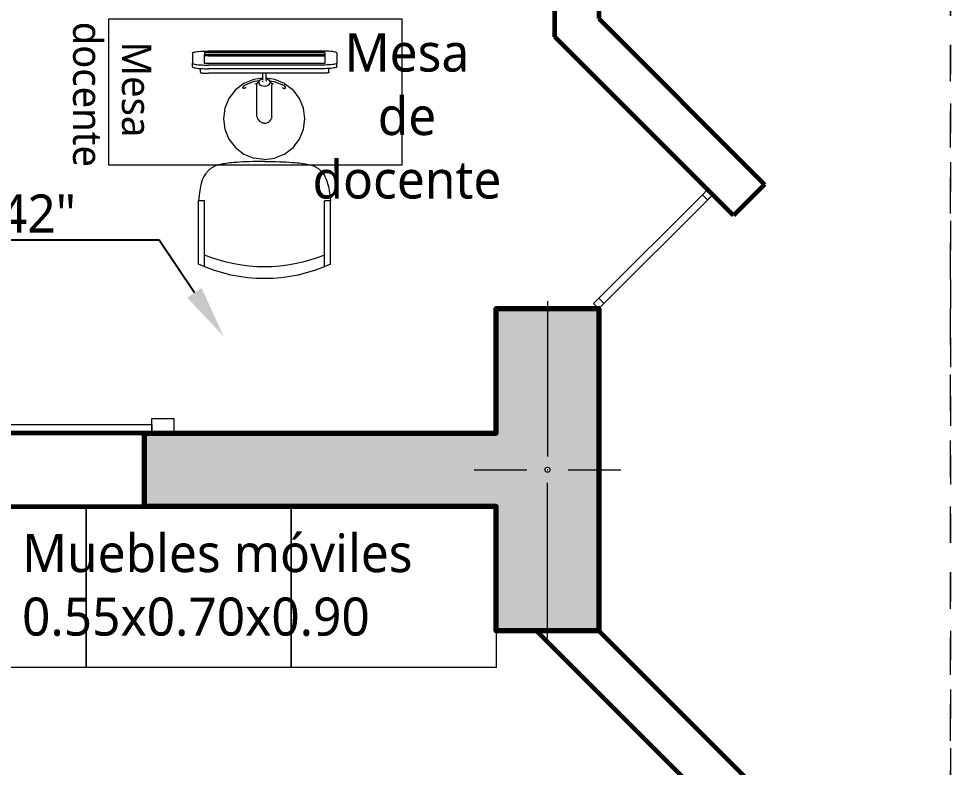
# Model space of a CAD drawing. Header units: millimetres. Extents: x 1 to 121, y 0 to 90.
# Drawn here: x 102.294 to 105.474, y 54.747 to 57.303 of the extents above; entities that cross this region are included whole.
import ezdxf
from ezdxf import colors
from ezdxf.entities.mleader import LeaderData, LeaderLine
from ezdxf.math import Vec2, Vec3

# ---------------------------------------------------------------- set-up
doc = ezdxf.new("R2010")
doc.units = ezdxf.units.MM
doc.linetypes.add('DASHED2', pattern=[0.375, 0.25, -0.125])
doc.linetypes.add('HIDDEN2', pattern=[0.1875, 0.125, -0.0625])
for name, color, linetype, lineweight in [('COLUMNAS 50', 32, 'Continuous', 70), ('Equipamiento SR', 23, 'Continuous', 0), ('Letras El', 9, 'Continuous', 5), ('letras sr', 7, 'Continuous', 5), ('MOBILIARIO_Pen_No__1', 7, 'Continuous', 13), ('Muros el', 144, 'Continuous', 60), ('proyecciones', 1, 'DASHED2', 5), ('Structural - Bearing_Pen_No__20', 1, 'Continuous', 0), ('Vanos', 140, 'Continuous', 5)]:
    doc.layers.add(name, color=color, linetype=linetype, lineweight=lineweight)
doc.styles.add('Generales', font='trebuc.ttf', dxfattribs={"height": 0.1})

# ---------------------------------------------------------------- blocks, each defined once
blk = doc.blocks.new('Picture 18')
at = {"layer": 'Equipamiento SR', "linetype": 'Continuous'}
for p, q in [((4.125, 0), (0.075, 0)), ((4.125, -0.03), (4.125, 0)), ((4.2, 0), (4.125, 0)), ((4.125, 0), (4.125, -0.05)), ((4.2, -0.05), (4.2, 0)), ((0.075, -0.03), (4.125, -0.03)), ((4.125, -0.05), (4.2, -0.05))]:
    blk.add_line(p, q, dxfattribs=at)
blk = doc.blocks.new('Columna tipo T')
at = {"true_color": 0x939598}
h = blk.add_hatch(color=252, dxfattribs=at)
h.dxf.hatch_style = 1
h.paths.add_polyline_path([(-221.2597, 44.724), (-220.8347, 44.724), (-220.8347, 45.074), (-221.9347, 45.074), (-221.9347, 44.724), (-221.5097, 44.724), (-221.5097, 43.524), (-221.2597, 43.524)])
h.paths.add_polyline_path([(-221.3934, 44.899, -1), (-221.3759, 44.899, -1)], flags=16)
at = {"layer": 'COLUMNAS 50', "linetype": 'Continuous'}
blk.add_lwpolyline([(-221.2597, 43.524), (-221.5097, 43.524), (-221.5097, 44.724), (-221.9347, 44.724), (-221.9347, 45.074), (-220.8347, 45.074), (-220.8347, 44.724), (-221.2597, 44.724)], close=True, dxfattribs=at)
at = {"layer": 'Structural - Bearing_Pen_No__20', "linetype": 'Continuous'}
for p, q in [((-221.3847, 44.969), (-221.3847, 45.149)), ((-221.9597, 44.899), (-221.4297, 44.899)), ((-220.8097, 44.899), (-221.3397, 44.899)), ((-221.3847, 44.649), (-221.3847, 44.829))]:
    blk.add_line(p, q, dxfattribs=at)
blk.add_circle((-221.3847, 44.899), 0.00871, dxfattribs=at)
blk.add_point((-221.3847, 44.899), dxfattribs=at)
blk = doc.blocks.new('A$C0C667B88')
at = {"layer": 'Equipamiento SR'}
for p, q in [((0.0491, 0.7653), (0.1591, 0.7653)), ((0.135, 0.7655), (0.265, 0.7655)), ((0.16, 0.7655), (0.265, 0.7655)), ((0.265, 0.7655), (0.265, 0.7453)), ((0.0404, 0.7453), (0.265, 0.7453)), ((0.0404, 0.3353), (0.265, 0.3353)), ((0.265, 0.3353), (0.265, 0.3155)), ((0.0491, 0.3153), (0.1591, 0.3153)), ((0.135, 0.3155), (0.265, 0.3155)), ((0.16, 0.3155), (0.265, 0.3155))]:
    blk.add_line(p, q, dxfattribs=at)
for points in [[(0.4, 0.5403), (0.3999, 0.5534), (0.3997, 0.5663), (0.3994, 0.579), (0.399, 0.5913), (0.3985, 0.6032), (0.398, 0.6144), (0.3974, 0.6249), (0.3967, 0.6346), (0.396, 0.6433), (0.3953, 0.6512), (0.3946, 0.6584), (0.3938, 0.6648), (0.393, 0.6706), (0.3922, 0.6759), (0.3914, 0.6808), (0.3905, 0.6853), (0.3896, 0.6895), (0.3887, 0.6935), (0.3877, 0.6973), (0.3867, 0.7008), (0.3857, 0.7041), (0.3845, 0.7073), (0.3834, 0.7102), (0.3821, 0.713), (0.3808, 0.7156), (0.3794, 0.718), (0.378, 0.7203), (0.3765, 0.7226), (0.3749, 0.7247), (0.3732, 0.7268), (0.3715, 0.7288), (0.3697, 0.7307), (0.3678, 0.7327), (0.3658, 0.7346), (0.3637, 0.7366), (0.3613, 0.7385), (0.3587, 0.7405), (0.3557, 0.7426), (0.3524, 0.7447), (0.3486, 0.7468), (0.3444, 0.749), (0.3392, 0.7513), (0.3326, 0.7536), (0.3244, 0.7559), (0.3139, 0.7583), (0.3008, 0.7607), (0.2846, 0.7631), (0.265, 0.7655)], [(0.4, 0.5403), (0.3999, 0.5272), (0.3997, 0.5142), (0.3994, 0.5015), (0.399, 0.4892), (0.3985, 0.4774), (0.398, 0.4661), (0.3974, 0.4556), (0.3967, 0.446), (0.396, 0.4372), (0.3953, 0.4293), (0.3946, 0.4222), (0.3938, 0.4158), (0.393, 0.4099), (0.3922, 0.4046), (0.3914, 0.3998), (0.3905, 0.3952), (0.3896, 0.391), (0.3887, 0.387), (0.3877, 0.3832), (0.3867, 0.3797), (0.3857, 0.3764), (0.3845, 0.3733), (0.3834, 0.3703), (0.3821, 0.3676), (0.3808, 0.365), (0.3794, 0.3625), (0.378, 0.3602), (0.3765, 0.358), (0.3749, 0.3558), (0.3732, 0.3538), (0.3715, 0.3518), (0.3697, 0.3498), (0.3678, 0.3478), (0.3658, 0.3459), (0.3637, 0.344), (0.3613, 0.342), (0.3587, 0.34), (0.3557, 0.338), (0.3524, 0.3359), (0.3486, 0.3337), (0.3444, 0.3315), (0.3392, 0.3293), (0.3326, 0.327), (0.3244, 0.3247), (0.3139, 0.3223), (0.3008, 0.32), (0.2846, 0.3177), (0.265, 0.3155)]]:
    blk.add_lwpolyline(points, dxfattribs=at)
for centre, start, end in [((0.5402, 0.5403), 155.3885, 204.6115), ((0.5802, 0.5403), 157.7008, 202.2992)]:
    blk.add_arc(centre, 0.5403, start, end, dxfattribs=at)
blk = doc.blocks.new('A$C3689293D')
at = {"layer": 'Equipamiento SR'}
for p, q in [((0.95, 0.7), (0.05, 0.7)), ((0.2211, 0.5829), (0.2212, 0.5836)), ((0.2211, 0.5829), (0.2211, 0.5485)), ((0.2212, 0.5836), (0.2224, 0.5845)), ((0.2224, 0.5845), (0.2246, 0.5854)), ((0.2246, 0.5854), (0.2278, 0.5862)), ((0.2278, 0.5862), (0.2318, 0.587)), ((0.2318, 0.587), (0.2367, 0.5877)), ((0.2367, 0.5877), (0.2423, 0.5883)), ((0.2423, 0.5883), (0.2485, 0.5888)), ((0.2485, 0.5888), (0.2553, 0.5892)), ((0.2553, 0.5892), (0.2624, 0.5895)), ((0.2622, 0.5845), (0.6732, 0.5845)), ((0.2622, 0.5845), (0.2622, 0.5783)), ((0.2622, 0.5783), (0.6732, 0.5783)), ((0.2622, 0.5783), (0.2622, 0.5769)), ((0.2622, 0.5769), (0.2624, 0.577)), ((0.2622, 0.5769), (0.2622, 0.5733)), ((0.2652, 0.5735), (0.2622, 0.5733)), ((0.2622, 0.5733), (0.2622, 0.5468)), ((0.2624, 0.5895), (0.2697, 0.5897)), ((0.2624, 0.577), (0.2697, 0.5771)), ((0.2687, 0.5736), (0.2652, 0.5735)), ((0.2723, 0.5737), (0.2687, 0.5736)), ((0.2697, 0.5897), (0.2756, 0.5897)), ((0.2697, 0.5771), (0.2756, 0.5771)), ((0.2759, 0.5737), (0.2723, 0.5737)), ((0.2756, 0.5897), (0.6598, 0.5897)), ((0.2756, 0.5771), (0.6598, 0.5771)), ((0.6595, 0.5737), (0.2759, 0.5737)), ((0.6595, 0.5737), (0.6631, 0.5737)), ((0.6657, 0.5897), (0.6598, 0.5897)), ((0.6657, 0.5771), (0.6598, 0.5771)), ((0.6631, 0.5737), (0.6667, 0.5736)), ((0.673, 0.5895), (0.6657, 0.5897)), ((0.673, 0.577), (0.6657, 0.5771)), ((0.6667, 0.5736), (0.6702, 0.5735)), ((0.6702, 0.5735), (0.6732, 0.5733)), ((0.6801, 0.5892), (0.673, 0.5895)), ((0.6732, 0.5769), (0.673, 0.577)), ((0.6732, 0.5845), (0.6732, 0.5783)), ((0.6732, 0.5769), (0.6732, 0.5783)), ((0.6732, 0.5733), (0.6732, 0.5769)), ((0.6732, 0.5468), (0.6732, 0.5733)), ((0.6868, 0.5888), (0.6801, 0.5892)), ((0.6931, 0.5883), (0.6868, 0.5888)), ((0.6987, 0.5877), (0.6931, 0.5883)), ((0.7036, 0.587), (0.6987, 0.5877)), ((0.7076, 0.5862), (0.7036, 0.587)), ((0.7108, 0.5854), (0.7076, 0.5862)), ((0.713, 0.5845), (0.7108, 0.5854)), ((0.7142, 0.5836), (0.713, 0.5845)), ((0.7143, 0.5829), (0.7142, 0.5836)), ((0.7143, 0.5829), (0.7143, 0.5485)), ((0.2211, 0.5359), (0.2211, 0.5485)), ((0.2211, 0.5485), (0.2212, 0.5478)), ((0.2212, 0.5478), (0.2224, 0.5469)), ((0.2224, 0.5469), (0.2246, 0.546)), ((0.2246, 0.546), (0.2278, 0.5451)), ((0.2278, 0.5451), (0.2318, 0.5443)), ((0.2318, 0.5443), (0.2367, 0.5436)), ((0.2367, 0.5436), (0.2423, 0.543)), ((0.2423, 0.543), (0.2485, 0.5425)), ((0.2485, 0.5425), (0.2553, 0.5421)), ((0.2553, 0.5421), (0.2624, 0.5419)), ((0.2622, 0.5468), (0.6732, 0.5468)), ((0.2624, 0.5419), (0.2697, 0.5417)), ((0.2697, 0.5417), (0.2756, 0.5417)), ((0.2756, 0.5417), (0.6598, 0.5417)), ((0.6657, 0.5417), (0.6598, 0.5417)), ((0.673, 0.5419), (0.6657, 0.5417)), ((0.6801, 0.5421), (0.673, 0.5419)), ((0.6868, 0.5425), (0.6801, 0.5421)), ((0.6931, 0.543), (0.6868, 0.5425)), ((0.6987, 0.5436), (0.6931, 0.543)), ((0.7036, 0.5443), (0.6987, 0.5436)), ((0.7076, 0.5451), (0.7036, 0.5443)), ((0.7108, 0.546), (0.7076, 0.5451)), ((0.713, 0.5469), (0.7108, 0.546)), ((0.7142, 0.5478), (0.713, 0.5469)), ((0.7143, 0.5485), (0.7142, 0.5478)), ((0.7143, 0.5359), (0.7143, 0.5485)), ((0.2211, 0.5359), (0.2212, 0.5352)), ((0.2212, 0.5352), (0.2224, 0.5343)), ((0.2224, 0.5343), (0.2246, 0.5334)), ((0.2246, 0.5334), (0.2278, 0.5326)), ((0.2278, 0.5326), (0.2318, 0.5318)), ((0.2318, 0.5318), (0.2367, 0.5311)), ((0.2367, 0.5311), (0.2423, 0.5305)), ((0.2423, 0.5305), (0.2485, 0.53)), ((0.2485, 0.53), (0.2553, 0.5296)), ((0.2485, 0.5171), (0.2485, 0.53)), ((0.2485, 0.53), (0.2485, 0.53)), ((0.2485, 0.5171), (0.2486, 0.5167)), ((0.2486, 0.5167), (0.2491, 0.5162)), ((0.2491, 0.5162), (0.2502, 0.5158)), ((0.2502, 0.5158), (0.2518, 0.5154)), ((0.2518, 0.5154), (0.2537, 0.515)), ((0.2537, 0.515), (0.2561, 0.5147)), ((0.2553, 0.5296), (0.2624, 0.5293)), ((0.2561, 0.5147), (0.2589, 0.5144)), ((0.2589, 0.5144), (0.2619, 0.5141)), ((0.2619, 0.5141), (0.2652, 0.5139)), ((0.2624, 0.5293), (0.2697, 0.5291)), ((0.2652, 0.5139), (0.2687, 0.5138)), ((0.2687, 0.5138), (0.2723, 0.5137)), ((0.2697, 0.5291), (0.2756, 0.5291)), ((0.2723, 0.5137), (0.2759, 0.5137)), ((0.2756, 0.5291), (0.6598, 0.5291)), ((0.2759, 0.5137), (0.4622, 0.5137)), ((0.4622, 0.4967), (0.4622, 0.5137)), ((0.4622, 0.5137), (0.4748, 0.5137)), ((0.4748, 0.5137), (0.6595, 0.5137)), ((0.4748, 0.5137), (0.4748, 0.4969)), ((0.6631, 0.5137), (0.6595, 0.5137)), ((0.6657, 0.5291), (0.6598, 0.5291)), ((0.6667, 0.5138), (0.6631, 0.5137)), ((0.673, 0.5293), (0.6657, 0.5291)), ((0.6702, 0.5139), (0.6667, 0.5138)), ((0.6735, 0.5141), (0.6702, 0.5139)), ((0.6801, 0.5296), (0.673, 0.5293)), ((0.6765, 0.5144), (0.6735, 0.5141)), ((0.6793, 0.5147), (0.6765, 0.5144)), ((0.6816, 0.515), (0.6793, 0.5147)), ((0.6868, 0.53), (0.6801, 0.5296)), ((0.6836, 0.5154), (0.6816, 0.515)), ((0.6852, 0.5158), (0.6836, 0.5154)), ((0.6862, 0.5162), (0.6852, 0.5158)), ((0.6868, 0.5167), (0.6862, 0.5162)), ((0.6869, 0.53), (0.6868, 0.53)), ((0.6869, 0.5171), (0.6868, 0.5167)), ((0.6931, 0.5305), (0.6869, 0.53)), ((0.6869, 0.5171), (0.6869, 0.53)), ((0.6987, 0.5311), (0.6931, 0.5305)), ((0.7036, 0.5318), (0.6987, 0.5311)), ((0.7076, 0.5326), (0.7036, 0.5318)), ((0.7108, 0.5334), (0.7076, 0.5326)), ((0.713, 0.5343), (0.7108, 0.5334)), ((0.7142, 0.5352), (0.713, 0.5343)), ((0.7143, 0.5359), (0.7142, 0.5352)), ((0.3996, 0.479), (0.3708, 0.4569)), ((0.3996, 0.479), (0.4332, 0.4929)), ((0.435, 0.4861), (0.4034, 0.4732)), ((0.4332, 0.4929), (0.4622, 0.4967)), ((0.4512, 0.4882), (0.435, 0.4861)), ((0.4373, 0.4774), (0.4441, 0.4783)), ((0.4437, 0.4776), (0.4431, 0.4729)), ((0.446, 0.482), (0.4437, 0.4776)), ((0.446, 0.482), (0.4517, 0.4888)), ((0.45, 0.4856), (0.4495, 0.4821)), ((0.4495, 0.4821), (0.4504, 0.4786)), ((0.45, 0.4856), (0.4517, 0.4888)), ((0.4525, 0.4754), (0.4504, 0.4786)), ((0.4517, 0.4888), (0.4546, 0.4917)), ((0.4584, 0.494), (0.4546, 0.4917)), ((0.4584, 0.494), (0.4622, 0.4952)), ((0.4622, 0.4952), (0.4622, 0.4967)), ((0.4622, 0.4905), (0.4622, 0.4952)), ((0.4629, 0.4888), (0.4623, 0.4869)), ((0.4625, 0.4881), (0.4623, 0.4869)), ((0.4629, 0.4889), (0.4625, 0.4881)), ((0.4747, 0.4873), (0.474, 0.4851)), ((0.474, 0.4851), (0.4745, 0.4861)), ((0.4745, 0.4861), (0.4747, 0.4873)), ((0.4748, 0.4969), (0.4748, 0.4952)), ((0.4748, 0.4969), (0.5052, 0.4929)), ((0.4774, 0.4945), (0.4748, 0.4952)), ((0.4748, 0.4952), (0.4748, 0.4898)), ((0.4814, 0.4925), (0.4774, 0.4945)), ((0.4846, 0.4898), (0.4814, 0.4925)), ((0.4867, 0.4866), (0.4846, 0.4898)), ((0.4846, 0.4898), (0.49, 0.4832)), ((0.4853, 0.4763), (0.487, 0.4796)), ((0.4857, 0.4884), (0.5033, 0.4861)), ((0.4875, 0.4831), (0.4867, 0.4866)), ((0.487, 0.4796), (0.4875, 0.4831)), ((0.4928, 0.479), (0.49, 0.4832)), ((0.4939, 0.4743), (0.4928, 0.479)), ((0.501, 0.4774), (0.4929, 0.4784)), ((0.5033, 0.4861), (0.535, 0.4732)), ((0.5052, 0.4929), (0.5387, 0.479)), ((0.5387, 0.479), (0.5675, 0.4569)), ((0.3487, 0.4281), (0.3708, 0.4569)), ((0.3962, 0.4648), (0.3963, 0.4655)), ((0.3962, 0.4641), (0.3962, 0.4648)), ((0.3965, 0.4635), (0.3962, 0.4641)), ((0.3963, 0.4655), (0.3966, 0.4663)), ((0.3968, 0.4631), (0.3965, 0.4635)), ((0.3966, 0.4663), (0.397, 0.4672)), ((0.3973, 0.4627), (0.3968, 0.4631)), ((0.397, 0.4672), (0.3976, 0.468)), ((0.398, 0.4624), (0.3973, 0.4627)), ((0.3976, 0.468), (0.3983, 0.4689)), ((0.3988, 0.4623), (0.398, 0.4624)), ((0.3983, 0.4689), (0.3991, 0.4698)), ((0.3997, 0.4622), (0.3988, 0.4623)), ((0.3991, 0.4698), (0.4001, 0.4707)), ((0.4007, 0.4623), (0.3997, 0.4622)), ((0.4001, 0.4707), (0.4011, 0.4716)), ((0.4017, 0.4625), (0.4007, 0.4623)), ((0.4011, 0.4716), (0.4022, 0.4724)), ((0.4029, 0.4628), (0.4017, 0.4625)), ((0.402, 0.472), (0.4032, 0.4729)), ((0.4022, 0.4724), (0.4034, 0.4732)), ((0.4041, 0.4632), (0.4029, 0.4628)), ((0.4053, 0.4638), (0.4041, 0.4632)), ((0.4065, 0.4644), (0.4053, 0.4638)), ((0.4072, 0.4648), (0.4065, 0.4644)), ((0.4431, 0.3651), (0.4431, 0.4729)), ((0.4556, 0.4727), (0.4525, 0.4754)), ((0.4597, 0.4707), (0.4556, 0.4727)), ((0.4643, 0.4695), (0.4597, 0.4707)), ((0.4643, 0.4695), (0.4693, 0.4692)), ((0.4693, 0.4692), (0.4742, 0.4698)), ((0.4742, 0.4698), (0.4787, 0.4712)), ((0.4787, 0.4712), (0.4825, 0.4735)), ((0.4825, 0.4735), (0.4853, 0.4763)), ((0.4939, 0.3666), (0.4939, 0.4743)), ((0.5311, 0.4648), (0.5318, 0.4644)), ((0.5318, 0.4644), (0.5331, 0.4638)), ((0.5331, 0.4638), (0.5343, 0.4632)), ((0.5343, 0.4632), (0.5355, 0.4628)), ((0.5362, 0.4724), (0.535, 0.4732)), ((0.5355, 0.4628), (0.5366, 0.4625)), ((0.5373, 0.4716), (0.5362, 0.4724)), ((0.5366, 0.4625), (0.5377, 0.4623)), ((0.5383, 0.4707), (0.5373, 0.4716)), ((0.5377, 0.4623), (0.5387, 0.4622)), ((0.5393, 0.4698), (0.5383, 0.4707)), ((0.5387, 0.4622), (0.5396, 0.4623)), ((0.5401, 0.4689), (0.5393, 0.4698)), ((0.5396, 0.4623), (0.5404, 0.4624)), ((0.5408, 0.468), (0.5401, 0.4689)), ((0.5404, 0.4624), (0.541, 0.4627)), ((0.5414, 0.4672), (0.5408, 0.468)), ((0.541, 0.4627), (0.5415, 0.4631)), ((0.5418, 0.4663), (0.5414, 0.4672)), ((0.5415, 0.4631), (0.5419, 0.4635)), ((0.5421, 0.4655), (0.5418, 0.4663)), ((0.5419, 0.4635), (0.5421, 0.4641)), ((0.5422, 0.4648), (0.5421, 0.4655)), ((0.5421, 0.4641), (0.5422, 0.4648)), ((0.5675, 0.4569), (0.5896, 0.4281)), ((0.3348, 0.3946), (0.3487, 0.4281)), ((0.5896, 0.4281), (0.6035, 0.3946)), ((0.3301, 0.3586), (0.3348, 0.3946)), ((0.6035, 0.3946), (0.6083, 0.3586)), ((0.3348, 0.3226), (0.3301, 0.3586)), ((0.4431, 0.3651), (0.4443, 0.3605)), ((0.447, 0.3563), (0.4443, 0.3605)), ((0.447, 0.3563), (0.4525, 0.3497)), ((0.4825, 0.3478), (0.4853, 0.3506)), ((0.491, 0.3575), (0.4853, 0.3506)), ((0.4933, 0.3619), (0.491, 0.3575)), ((0.4939, 0.3666), (0.4933, 0.3619)), ((0.6083, 0.3586), (0.6035, 0.3226)), ((0.3487, 0.289), (0.3348, 0.3226)), ((0.4556, 0.347), (0.4525, 0.3497)), ((0.4597, 0.345), (0.4556, 0.347)), ((0.4643, 0.3438), (0.4597, 0.345)), ((0.4693, 0.3435), (0.4643, 0.3438)), ((0.4693, 0.3435), (0.4742, 0.344)), ((0.4742, 0.344), (0.4787, 0.3455)), ((0.4787, 0.3455), (0.4825, 0.3478)), ((0.6035, 0.3226), (0.5896, 0.289)), ((0.3708, 0.2602), (0.3487, 0.289)), ((0.5896, 0.289), (0.5675, 0.2602)), ((0.3996, 0.2381), (0.3708, 0.2602)), ((0.5675, 0.2602), (0.5387, 0.2381)), ((0.3996, 0.2381), (0.4332, 0.2242)), ((0.4692, 0.2195), (0.4332, 0.2242)), ((0.4692, 0.2195), (0.5052, 0.2242)), ((0.5387, 0.2381), (0.5052, 0.2242))]:
    blk.add_line(p, q, dxfattribs=at)
blk.add_lwpolyline([(1, 0.7), (0, 0.7), (0, 0.2), (1, 0.2), (1, 0.7)], dxfattribs=at)

msp = doc.modelspace()

# ---------------------------------------------------------------- linework, layer by layer
at = {"layer": 'Equipamiento SR'}
for points in [[(102.5241, 55.6378), (102.5241, 55.0878), (101.8241, 55.0878), (101.8241, 55.6378), (102.5241, 55.6378)], [(102.5241, 55.6378), (102.5241, 55.0878), (101.8241, 55.0878), (101.8241, 55.6378), (102.5241, 55.6378)], [(103.2241, 55.6378), (103.2241, 55.0878), (102.5241, 55.0878), (102.5241, 55.6378), (103.2241, 55.6378)], [(103.2241, 55.6378), (103.2241, 55.0878), (102.5241, 55.0878), (102.5241, 55.6378), (103.2241, 55.6378)], [(103.9241, 55.6378), (103.9241, 55.0878), (103.2241, 55.0878), (103.2241, 55.6378), (103.9241, 55.6378)], [(103.9241, 55.6378), (103.9241, 55.0878), (103.2241, 55.0878), (103.2241, 55.6378), (103.9241, 55.6378)]]:
    msp.add_lwpolyline(points, dxfattribs=at)
at = {"layer": 'Muros el', "ltscale": 0.05}
for p, q in [((104.1241, 57.2406), (104.1241, 57.6605)), ((104.1242, 57.2406), (104.1242, 57.6605))]:
    msp.add_line(p, q, dxfattribs=at)
for points in [[(104.2741, 57.6428), (104.2741, 57.3027)], [(104.2741, 57.3027), (104.8398, 56.737)], [(104.2742, 57.3027), (104.8398, 56.737)], [(104.7338, 56.631), (104.1241, 57.2406)], [(104.7338, 56.631), (104.1242, 57.2406)], [(104.8398, 56.737), (104.7338, 56.631)], [(104.8398, 56.737), (104.7338, 56.631)], [(104.7338, 54.541), (104.062, 55.2128)], [(104.7338, 54.541), (104.062, 55.2128)], [(104.2741, 55.2128), (104.8398, 54.6471)], [(104.2742, 55.2128), (104.8398, 54.6471)]]:
    msp.add_lwpolyline(points, dxfattribs=at)
msp.add_lwpolyline([(102.7241, 55.8878), (99.4241, 55.8878), (99.4241, 55.6378), (102.7241, 55.6378)], close=True, dxfattribs=at)
msp.add_lwpolyline([(102.7241, 55.8878), (99.4241, 55.8878), (99.4241, 55.6378), (102.7241, 55.6378)], close=True, dxfattribs=at)
at = {"layer": 'proyecciones', "linetype": 'HIDDEN2', "ltscale": 0.5}
msp.add_line((105.4741, 65.4128), (105.4741, 36.6128), dxfattribs=at)
at = {"layer": 'proyecciones', "linetype": 'HIDDEN2'}
msp.add_lwpolyline([(104.2741, 36.6128), (105.4741, 36.6128), (105.4741, 65.4128), (104.2741, 65.4128)], dxfattribs=at)
at = {"layer": 'Vanos', "color": 7, "linetype": 'Continuous'}
for p, q in [((104.6277, 56.7017), (104.6454, 56.7194)), ((104.663, 56.7017), (104.6454, 56.7194)), ((104.2741, 56.3128), (104.663, 56.7017)), ((104.2741, 56.3481), (104.6277, 56.7017)), ((104.6454, 56.684), (104.6277, 56.7017)), ((104.663, 56.7017), (104.6454, 56.684)), ((104.2565, 56.3304), (104.2741, 56.3481)), ((104.2741, 56.3128), (104.2565, 56.3304)), ((104.2918, 56.3304), (104.2741, 56.3481)), ((104.2918, 56.3304), (104.2741, 56.3128))]:
    msp.add_line(p, q, dxfattribs=at)
at = {"layer": 'Vanos', "linetype": 'Continuous'}
for p, q in [((104.6277, 56.7017), (104.6454, 56.7193)), ((104.663, 56.7017), (104.6454, 56.7193)), ((104.2741, 56.3128), (104.663, 56.7017)), ((104.2741, 56.3481), (104.6277, 56.7017)), ((104.6454, 56.684), (104.6277, 56.7017)), ((104.663, 56.7017), (104.6454, 56.684)), ((104.2565, 56.3304), (104.2741, 56.3481)), ((104.2741, 56.3128), (104.2565, 56.3304)), ((104.2918, 56.3304), (104.2741, 56.3481)), ((104.2918, 56.3304), (104.2741, 56.3128))]:
    msp.add_line(p, q, dxfattribs=at)

# ---------------------------------------------------------------- block references
at = {"layer": 'COLUMNAS 50', "rotation": 270}
msp.add_blockref('Columna tipo T', (59.2001, -165.6219), dxfattribs=at)
msp.add_blockref('Columna tipo T', (59.2001, -165.6219), dxfattribs=at)
at = {"layer": 'Equipamiento SR', "xscale": -1}
msp.add_blockref('A$C3689293D', (103.6014, 56.6024), dxfattribs=at)
msp.add_blockref('A$C3689293D', (103.6014, 56.6024), dxfattribs=at)
at = {"layer": 'Equipamiento SR', "xscale": -1, "rotation": 270}
msp.add_blockref('A$C0C667B88', (102.5928, 56.4154), dxfattribs=at)
msp.add_blockref('A$C0C667B88', (102.5928, 56.4154), dxfattribs=at)
at = {"layer": 'MOBILIARIO_Pen_No__1', "linetype": 'Continuous', "xscale": -1, "rotation": 180}
msp.add_blockref('Picture 18', (98.6241, 55.8878), dxfattribs=at)
msp.add_blockref('Picture 18', (98.6241, 55.8878), dxfattribs=at)

# ---------------------------------------------------------------- texts
at = {"layer": 'Letras El', "insert": (102.7466, 57.4775), "char_height": 0.1, "attachment_point": 1, "rotation": 270, "style": 'Generales'}
msp.add_mtext_dynamic_manual_height_columns('\\pxqc;Mesa \\P docente', width=0.832811, gutter_width=1, heights=[0], dxfattribs=at)
at = {"layer": 'letras sr', "insert": (103.294, 57.252), "char_height": 0.13, "attachment_point": 1, "style": 'Generales'}
msp.add_mtext_dynamic_manual_height_columns('\\pxqc;Mesa de docente', width=0.650841, gutter_width=0.5, heights=[0], dxfattribs=at)
at = {"layer": 'letras sr', "insert": (102.3056, 55.5433), "char_height": 0.13, "attachment_point": 1, "style": 'Generales'}
msp.add_mtext('\\pxql;Muebles móviles\\P0.55x0.70x0.90', dxfattribs=at)

# ---------------------------------------------------------------- leaders
at = {"layer": 'letras sr'}
ml = msp.add_multileader_mtext('Standard', dxfattribs=at)
ml.set_content('Televisor de 42"', color=256, style='Generales')
ml.set_leader_properties()
ml.build(insert=Vec2(0, 0))
ml.multileader.update_dxf_attribs({"text_right_attachment_type": 6, "dogleg_length": 0.36, "arrow_head_size": 0.18})
ctx = ml.context
ctx.base_point, ctx.char_height, ctx.arrow_head_size, ctx.landing_gap_size, ctx.plane_origin = Vec3(101.1373, 56.6366), 0.13, 0.18, 0.09, Vec3(100.8048, 57.236)
ctx.right_attachment = 6
notes = []
notes.append((ctx, [(1, (1, 1, 0), (102.7733, 56.5465), (-1, 0), 0.1826, [(0, [(102.9942, 56.2173)], 0, [])])]))
ctx.mtext.insert, ctx.mtext.flow_direction = Vec3(101.2273, 56.7025), 5
for ctx, leaders in notes:
    for number, flags, end, landing, length, lines in leaders:
        leader = LeaderData()
        leader.index, (leader.has_last_leader_line, leader.has_dogleg_vector, leader.attachment_direction) = number, flags
        leader.last_leader_point, leader.dogleg_vector, leader.dogleg_length = Vec3(end), Vec3(landing), length
        for number, points, colour, breaks in lines:
            line = LeaderLine()
            line.index, line.vertices, line.color, line.breaks = number, Vec3.list(points), colors.encode_raw_color(colour), breaks
            leader.lines.append(line)
        ctx.leaders.append(leader)

doc.saveas('drawing.dxf')
